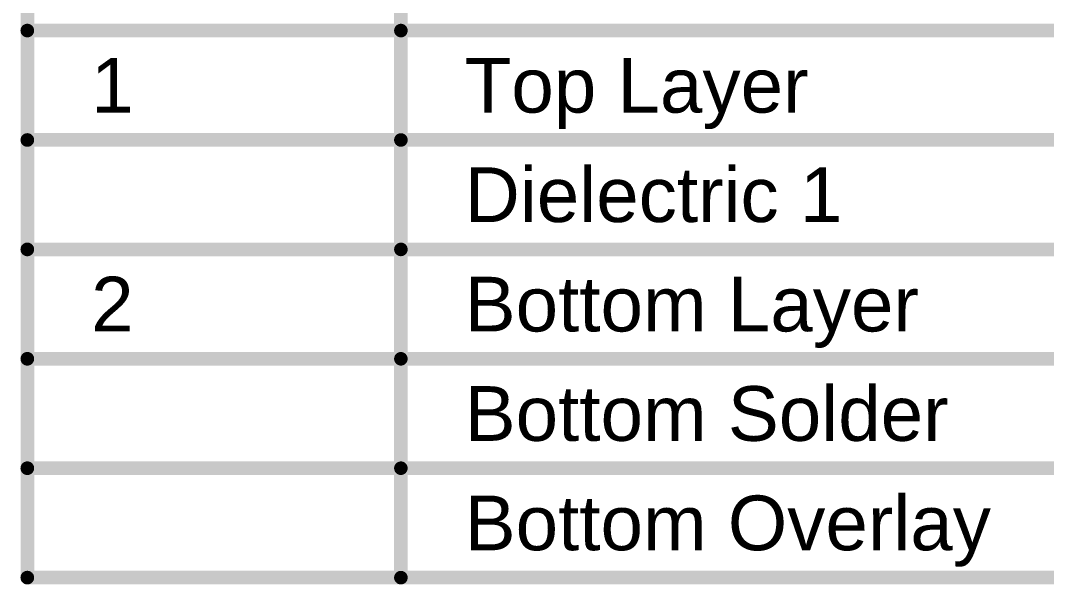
# Model space of a CAD drawing. Header units: inches. Extents: x 0 to 12.8, y -0.1 to 3.7.
# Drawn here: x 1.669 to 2.794, y 1.494 to 2.113 of the extents above; entities that cross this region are included whole.
import ezdxf

# ---------------------------------------------------------------- set-up
doc = ezdxf.new("R2010")
doc.units = ezdxf.units.IN
doc.header["$MEASUREMENT"] = 0
doc.layers.add('Fabrication', color=76, linetype='Continuous')
doc.styles.add('Arial', font='', dxfattribs={"height": 0.2})
doc.styles.get('Arial').set_extended_font_data('Arial')

msp = doc.modelspace()

# ---------------------------------------------------------------- linework, layer by layer
at = {"layer": 'Fabrication'}
for points in [[(1.6761, 1.502, 0.015, 0.015, 0), (1.6761, 2.462, 0.015, 0.015, 0)], [(2.086, 1.502, 0.015, 0.015, 0), (2.086, 2.462, 0.015, 0.015, 0)], [(1.6761, 2.102, 0.015, 0.015, 0), (2.086, 2.102, 0.015, 0.015, 0)], [(2.086, 2.102, 0.015, 0.015, 0), (3.0157, 2.102, 0.015, 0.015, 0)], [(1.6761, 1.982, 0.015, 0.015, 0), (2.086, 1.982, 0.015, 0.015, 0)], [(2.086, 1.982, 0.015, 0.015, 0), (3.0157, 1.982, 0.015, 0.015, 0)], [(1.6761, 1.862, 0.015, 0.015, 0), (2.086, 1.862, 0.015, 0.015, 0)], [(2.086, 1.862, 0.015, 0.015, 0), (3.0157, 1.862, 0.015, 0.015, 0)], [(1.6761, 1.742, 0.015, 0.015, 0), (2.086, 1.742, 0.015, 0.015, 0)], [(2.086, 1.742, 0.015, 0.015, 0), (3.0157, 1.742, 0.015, 0.015, 0)], [(1.6761, 1.622, 0.015, 0.015, 0), (2.086, 1.622, 0.015, 0.015, 0)], [(2.086, 1.622, 0.015, 0.015, 0), (3.0157, 1.622, 0.015, 0.015, 0)], [(1.6761, 1.502, 0.015, 0.015, 0), (2.086, 1.502, 0.015, 0.015, 0)], [(2.086, 1.502, 0.015, 0.015, 0), (3.0157, 1.502, 0.015, 0.015, 0)]]:
    msp.add_lwpolyline(points, format="xyseb", dxfattribs=at)
for points in [[(1.6723, 2.102, 0.0075, 0.0075, 1), (1.6798, 2.102, 0.0075, 0.0075, 1)], [(2.0823, 2.102, 0.0075, 0.0075, 1), (2.0897, 2.102, 0.0075, 0.0075, 1)], [(2.0823, 2.102, 0.0075, 0.0075, 1), (2.0897, 2.102, 0.0075, 0.0075, 1)], [(1.6723, 1.982, 0.0075, 0.0075, 1), (1.6798, 1.982, 0.0075, 0.0075, 1)], [(2.0823, 1.982, 0.0075, 0.0075, 1), (2.0897, 1.982, 0.0075, 0.0075, 1)], [(2.0823, 1.982, 0.0075, 0.0075, 1), (2.0897, 1.982, 0.0075, 0.0075, 1)], [(1.6723, 1.862, 0.0075, 0.0075, 1), (1.6798, 1.862, 0.0075, 0.0075, 1)], [(2.0823, 1.862, 0.0075, 0.0075, 1), (2.0897, 1.862, 0.0075, 0.0075, 1)], [(2.0823, 1.862, 0.0075, 0.0075, 1), (2.0897, 1.862, 0.0075, 0.0075, 1)], [(1.6723, 1.742, 0.0075, 0.0075, 1), (1.6798, 1.742, 0.0075, 0.0075, 1)], [(2.0823, 1.742, 0.0075, 0.0075, 1), (2.0897, 1.742, 0.0075, 0.0075, 1)], [(2.0823, 1.742, 0.0075, 0.0075, 1), (2.0897, 1.742, 0.0075, 0.0075, 1)], [(1.6723, 1.622, 0.0075, 0.0075, 1), (1.6798, 1.622, 0.0075, 0.0075, 1)], [(2.0823, 1.622, 0.0075, 0.0075, 1), (2.0897, 1.622, 0.0075, 0.0075, 1)], [(2.0823, 1.622, 0.0075, 0.0075, 1), (2.0897, 1.622, 0.0075, 0.0075, 1)], [(1.6723, 1.502, 0.0075, 0.0075, 1), (1.6798, 1.502, 0.0075, 0.0075, 1)], [(1.6723, 1.502, 0.0075, 0.0075, 1), (1.6798, 1.502, 0.0075, 0.0075, 1)], [(2.0823, 1.502, 0.0075, 0.0075, 1), (2.0897, 1.502, 0.0075, 0.0075, 1)], [(2.0823, 1.502, 0.0075, 0.0075, 1), (2.0897, 1.502, 0.0075, 0.0075, 1)], [(2.0823, 1.502, 0.0075, 0.0075, 1), (2.0897, 1.502, 0.0075, 0.0075, 1)]]:
    msp.add_lwpolyline(points, format="xyseb", close=True, dxfattribs=at)

# ---------------------------------------------------------------- texts
at = {"layer": 'Fabrication', "style": 'Arial'}
for s, p in [('1', (1.7461, 2.012)), ('Top Layer', (2.156, 2.012)), ('Dielectric 1', (2.156, 1.892)), ('2', (1.7461, 1.772)), ('Bottom Layer', (2.156, 1.772)), ('Bottom Solder', (2.156, 1.652)), ('Bottom Overlay', (2.156, 1.532))]:
    msp.add_text(s, height=0.06, dxfattribs=at).set_placement(p)

doc.saveas('drawing.dxf')
